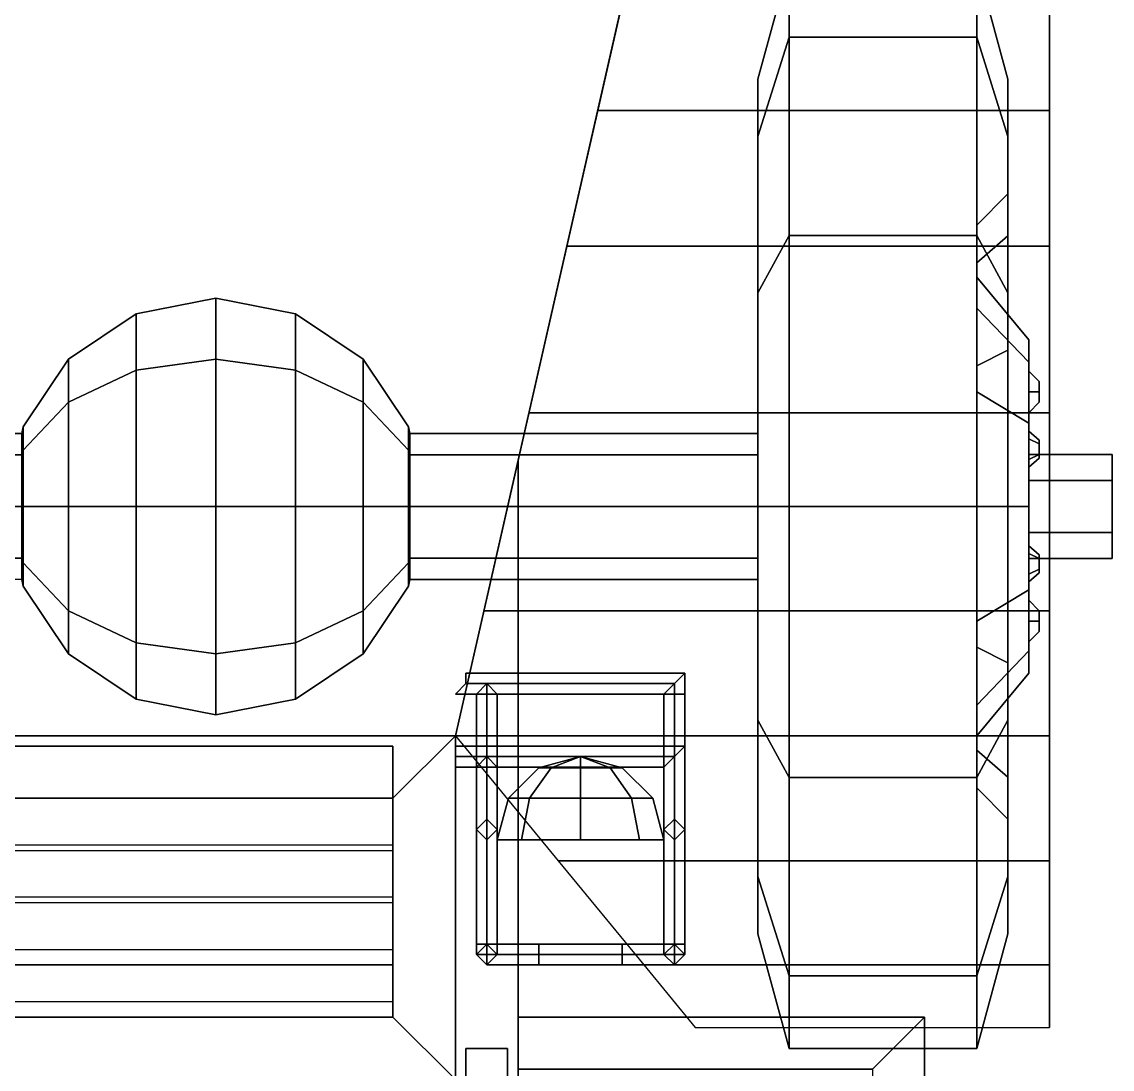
# Model space of a CAD drawing. Header units: millimetres. Extents: x -1.1 to 1.1, y -3.2 to 10.1.
# Drawn here: x 0.014 to 1.06, y -2.63 to -1.625 of the extents above; entities that cross this region are included whole.
import ezdxf

# ---------------------------------------------------------------- set-up
doc = ezdxf.new("R2010")
doc.units = ezdxf.units.MM
for name, color, linetype in [('fenders', 6, 'Continuous'), ('roller', 6, 'Continuous'), ('wheels', 2, 'Continuous'), ('winch', 5, 'Continuous')]:
    doc.layers.add(name, color=color, linetype=linetype)

msp = doc.modelspace()

# ---------------------------------------------------------------- linework, layer by layer
for points in [[(0.8505, -0.46, 0.86), (0.7755, -0.79, 1.5459), (0.43, -2.31, 1.37), (0.6982, -1.13, 0.86)], [(0.43, -2.31, 1.37), (0.7755, -0.79, 1.5459), (-0.7755, -0.79, 1.5459), (-0.43, -2.31, 1.37)], [(0.43, -2.31, 1.37), (0.43, -2.31, 0.54), (0.6982, -1.13, 0.54), (0.6982, -1.13, 0.86)], [(0.1235, -1.9052, 0.49), (0.2, -1.89, 0.49), (0.2, -1.9486, 0.3486), (0.1235, -1.9593, 0.3593)], [(0.1235, -1.9593, 0.6207), (0.2, -1.9486, 0.6314), (0.2, -1.89, 0.49), (0.1235, -1.9052, 0.49)], [(0.2, -1.89, 0.49), (0.2765, -1.9052, 0.49), (0.2765, -1.9593, 0.3593), (0.2, -1.9486, 0.3486)], [(0.2, -1.9486, 0.6314), (0.2765, -1.9593, 0.6207), (0.2765, -1.9052, 0.49), (0.2, -1.89, 0.49)], [(0.0586, -1.9486, 0.49), (0.1235, -1.9052, 0.49), (0.1235, -1.9593, 0.3593), (0.0586, -1.99, 0.39)], [(0.0586, -1.99, 0.59), (0.1235, -1.9593, 0.6207), (0.1235, -1.9052, 0.49), (0.0586, -1.9486, 0.49)], [(0.2765, -1.9052, 0.49), (0.3414, -1.9486, 0.49), (0.3414, -1.99, 0.39), (0.2765, -1.9593, 0.3593)], [(0.2765, -1.9593, 0.6207), (0.3414, -1.99, 0.59), (0.3414, -1.9486, 0.49), (0.2765, -1.9052, 0.49)], [(0.0152, -2.0135, 0.49), (0.0586, -1.9486, 0.49), (0.0586, -1.99, 0.39), (0.0152, -2.0359, 0.4359)], [(0.0152, -2.0359, 0.5441), (0.0586, -1.99, 0.59), (0.0586, -1.9486, 0.49), (0.0152, -2.0135, 0.49)], [(0.1235, -1.9593, 0.3593), (0.2, -1.9486, 0.3486), (0.2, -2.09, 0.29), (0.1235, -2.09, 0.3052)], [(0.1235, -2.09, 0.6748), (0.2, -2.09, 0.69), (0.2, -1.9486, 0.6314), (0.1235, -1.9593, 0.6207)], [(0.2, -1.9486, 0.3486), (0.2765, -1.9593, 0.3593), (0.2765, -2.09, 0.3052), (0.2, -2.09, 0.29)], [(0.2, -2.09, 0.69), (0.2765, -2.09, 0.6748), (0.2765, -1.9593, 0.6207), (0.2, -1.9486, 0.6314)], [(0.3414, -1.9486, 0.49), (0.3848, -2.0135, 0.49), (0.3848, -2.0359, 0.4359), (0.3414, -1.99, 0.39)], [(0.3414, -1.99, 0.59), (0.3848, -2.0359, 0.5441), (0.3848, -2.0135, 0.49), (0.3414, -1.9486, 0.49)], [(0.0586, -1.99, 0.39), (0.1235, -1.9593, 0.3593), (0.1235, -2.09, 0.3052), (0.0586, -2.09, 0.3486)], [(0.0586, -2.09, 0.6314), (0.1235, -2.09, 0.6748), (0.1235, -1.9593, 0.6207), (0.0586, -1.99, 0.59)], [(0.2765, -1.9593, 0.3593), (0.3414, -1.99, 0.39), (0.3414, -2.09, 0.3486), (0.2765, -2.09, 0.3052)], [(0.2765, -2.09, 0.6748), (0.3414, -2.09, 0.6314), (0.3414, -1.99, 0.59), (0.2765, -1.9593, 0.6207)], [(0.0152, -2.0359, 0.4359), (0.0586, -1.99, 0.39), (0.0586, -2.09, 0.3486), (0.0152, -2.09, 0.4135)], [(0.0152, -2.09, 0.5665), (0.0586, -2.09, 0.6314), (0.0586, -1.99, 0.59), (0.0152, -2.0359, 0.5441)], [(0.3414, -1.99, 0.39), (0.3848, -2.0359, 0.4359), (0.3848, -2.09, 0.4135), (0.3414, -2.09, 0.3486)], [(0.3414, -2.09, 0.6314), (0.3848, -2.09, 0.5665), (0.3848, -2.0359, 0.5441), (0.3414, -1.99, 0.59)], [(0.0139, -2.0405, 0.5395), (0.0152, -2.0359, 0.5441), (0.0152, -2.0135, 0.49), (0.0139, -2.02, 0.49)], [(0.0139, -2.02, 0.49), (0.0152, -2.0135, 0.49), (0.0152, -2.0359, 0.4359), (0.0139, -2.0405, 0.4405)], [(0.3861, -2.02, 0.49), (0.3848, -2.0135, 0.49), (0.3848, -2.0359, 0.5441), (0.3861, -2.0405, 0.5395)], [(0.3861, -2.0405, 0.4405), (0.3848, -2.0359, 0.4359), (0.3848, -2.0135, 0.49), (0.3861, -2.02, 0.49)], [(0.0139, -2.0405, 0.5395), (0.0139, -2.02, 0.49), (-0.72, -2.02, 0.49), (-0.72, -2.0405, 0.5395)], [(0.0139, -2.02, 0.49), (0.0139, -2.0405, 0.4405), (-0.72, -2.0405, 0.4405), (-0.72, -2.02, 0.49)], [(0.72, -2.0405, 0.5395), (0.72, -2.02, 0.49), (0.3861, -2.02, 0.49), (0.3861, -2.0405, 0.5395)], [(0.72, -2.02, 0.49), (0.72, -2.0405, 0.4405), (0.3861, -2.0405, 0.4405), (0.3861, -2.02, 0.49)], [(0.0139, -2.09, 0.56), (0.0152, -2.09, 0.5665), (0.0152, -2.0359, 0.5441), (0.0139, -2.0405, 0.5395)], [(0.0139, -2.0405, 0.4405), (0.0152, -2.0359, 0.4359), (0.0152, -2.09, 0.4135), (0.0139, -2.09, 0.42)], [(0.3861, -2.0405, 0.5395), (0.3848, -2.0359, 0.5441), (0.3848, -2.09, 0.5665), (0.3861, -2.09, 0.56)], [(0.3861, -2.09, 0.42), (0.3848, -2.09, 0.4135), (0.3848, -2.0359, 0.4359), (0.3861, -2.0405, 0.4405)], [(0.0139, -2.09, 0.56), (0.0139, -2.0405, 0.5395), (-0.72, -2.0405, 0.5395), (-0.72, -2.09, 0.56)], [(0.0139, -2.0405, 0.4405), (0.0139, -2.09, 0.42), (-0.72, -2.09, 0.42), (-0.72, -2.0405, 0.4405)], [(0.72, -2.09, 0.56), (0.72, -2.0405, 0.5395), (0.3861, -2.0405, 0.5395), (0.3861, -2.09, 0.56)], [(0.72, -2.0405, 0.4405), (0.72, -2.09, 0.42), (0.3861, -2.09, 0.42), (0.3861, -2.0405, 0.4405)], [(0.0139, -2.1395, 0.5395), (0.0139, -2.09, 0.56), (-0.72, -2.09, 0.56), (-0.72, -2.1395, 0.5395)], [(0.0139, -2.09, 0.42), (0.0139, -2.1395, 0.4405), (-0.72, -2.1395, 0.4405), (-0.72, -2.09, 0.42)], [(0.0139, -2.09, 0.42), (0.0152, -2.09, 0.4135), (0.0152, -2.1441, 0.4359), (0.0139, -2.1395, 0.4405)], [(0.0139, -2.1395, 0.5395), (0.0152, -2.1441, 0.5441), (0.0152, -2.09, 0.5665), (0.0139, -2.09, 0.56)], [(0.0152, -2.09, 0.4135), (0.0586, -2.09, 0.3486), (0.0586, -2.19, 0.39), (0.0152, -2.1441, 0.4359)], [(0.0152, -2.1441, 0.5441), (0.0586, -2.19, 0.59), (0.0586, -2.09, 0.6314), (0.0152, -2.09, 0.5665)], [(0.0586, -2.09, 0.3486), (0.1235, -2.09, 0.3052), (0.1235, -2.2207, 0.3593), (0.0586, -2.19, 0.39)], [(0.0586, -2.19, 0.59), (0.1235, -2.2207, 0.6207), (0.1235, -2.09, 0.6748), (0.0586, -2.09, 0.6314)], [(0.1235, -2.09, 0.3052), (0.2, -2.09, 0.29), (0.2, -2.2314, 0.3486), (0.1235, -2.2207, 0.3593)], [(0.1235, -2.2207, 0.6207), (0.2, -2.2314, 0.6314), (0.2, -2.09, 0.69), (0.1235, -2.09, 0.6748)], [(0.2, -2.09, 0.29), (0.2765, -2.09, 0.3052), (0.2765, -2.2207, 0.3593), (0.2, -2.2314, 0.3486)], [(0.2, -2.2314, 0.6314), (0.2765, -2.2207, 0.6207), (0.2765, -2.09, 0.6748), (0.2, -2.09, 0.69)], [(0.2765, -2.09, 0.3052), (0.3414, -2.09, 0.3486), (0.3414, -2.19, 0.39), (0.2765, -2.2207, 0.3593)], [(0.2765, -2.2207, 0.6207), (0.3414, -2.19, 0.59), (0.3414, -2.09, 0.6314), (0.2765, -2.09, 0.6748)], [(0.3414, -2.09, 0.3486), (0.3848, -2.09, 0.4135), (0.3848, -2.1441, 0.4359), (0.3414, -2.19, 0.39)], [(0.3414, -2.19, 0.59), (0.3848, -2.1441, 0.5441), (0.3848, -2.09, 0.5665), (0.3414, -2.09, 0.6314)], [(0.3861, -2.1395, 0.4405), (0.3848, -2.1441, 0.4359), (0.3848, -2.09, 0.4135), (0.3861, -2.09, 0.42)], [(0.3861, -2.09, 0.56), (0.3848, -2.09, 0.5665), (0.3848, -2.1441, 0.5441), (0.3861, -2.1395, 0.5395)], [(0.72, -2.1395, 0.5395), (0.72, -2.09, 0.56), (0.3861, -2.09, 0.56), (0.3861, -2.1395, 0.5395)], [(0.72, -2.09, 0.42), (0.72, -2.1395, 0.4405), (0.3861, -2.1395, 0.4405), (0.3861, -2.09, 0.42)], [(0.0139, -2.1395, 0.4405), (0.0139, -2.16, 0.49), (-0.72, -2.16, 0.49), (-0.72, -2.1395, 0.4405)], [(0.0139, -2.1395, 0.4405), (0.0152, -2.1441, 0.4359), (0.0152, -2.1665, 0.49), (0.0139, -2.16, 0.49)], [(0.0139, -2.16, 0.49), (0.0152, -2.1665, 0.49), (0.0152, -2.1441, 0.5441), (0.0139, -2.1395, 0.5395)], [(0.0152, -2.1441, 0.4359), (0.0586, -2.19, 0.39), (0.0586, -2.2314, 0.49), (0.0152, -2.1665, 0.49)], [(0.0152, -2.1665, 0.49), (0.0586, -2.2314, 0.49), (0.0586, -2.19, 0.59), (0.0152, -2.1441, 0.5441)], [(0.3414, -2.19, 0.39), (0.3848, -2.1441, 0.4359), (0.3848, -2.1665, 0.49), (0.3414, -2.2314, 0.49)], [(0.3414, -2.2314, 0.49), (0.3848, -2.1665, 0.49), (0.3848, -2.1441, 0.5441), (0.3414, -2.19, 0.59)], [(0.3861, -2.16, 0.49), (0.3848, -2.1665, 0.49), (0.3848, -2.1441, 0.4359), (0.3861, -2.1395, 0.4405)], [(0.3861, -2.1395, 0.5395), (0.3848, -2.1441, 0.5441), (0.3848, -2.1665, 0.49), (0.3861, -2.16, 0.49)], [(0.72, -2.16, 0.49), (0.72, -2.1395, 0.5395), (0.3861, -2.1395, 0.5395), (0.3861, -2.16, 0.49)], [(0.72, -2.1395, 0.4405), (0.72, -2.16, 0.49), (0.3861, -2.16, 0.49), (0.3861, -2.1395, 0.4405)], [(0.0586, -2.19, 0.39), (0.1235, -2.2207, 0.3593), (0.1235, -2.2748, 0.49), (0.0586, -2.2314, 0.49)], [(0.0586, -2.2314, 0.49), (0.1235, -2.2748, 0.49), (0.1235, -2.2207, 0.6207), (0.0586, -2.19, 0.59)], [(0.2765, -2.2207, 0.3593), (0.3414, -2.19, 0.39), (0.3414, -2.2314, 0.49), (0.2765, -2.2748, 0.49)], [(0.2765, -2.2748, 0.49), (0.3414, -2.2314, 0.49), (0.3414, -2.19, 0.59), (0.2765, -2.2207, 0.6207)], [(0.1235, -2.2207, 0.3593), (0.2, -2.2314, 0.3486), (0.2, -2.29, 0.49), (0.1235, -2.2748, 0.49)], [(0.1235, -2.2748, 0.49), (0.2, -2.29, 0.49), (0.2, -2.2314, 0.6314), (0.1235, -2.2207, 0.6207)], [(0.2, -2.2314, 0.3486), (0.2765, -2.2207, 0.3593), (0.2765, -2.2748, 0.49), (0.2, -2.29, 0.49)], [(0.2, -2.29, 0.49), (0.2765, -2.2748, 0.49), (0.2765, -2.2207, 0.6207), (0.2, -2.2314, 0.6314)], [(0.44, -2.26, 1.23), (0.44, -2.25, 1.24), (0.65, -2.25, 1.24), (0.64, -2.26, 1.23)], [(0.44, -2.25, 1.24), (0.44, -2.26, 1.25), (0.64, -2.26, 1.25), (0.65, -2.25, 1.24)], [(0.64, -2.27, 1.25), (0.65, -2.27, 1.24), (0.65, -2.25, 1.24), (0.64, -2.26, 1.25)], [(0.65, -2.27, 1.24), (0.64, -2.27, 1.23), (0.64, -2.26, 1.23), (0.65, -2.25, 1.24)], [(0.44, -2.26, 1.25), (0.43, -2.27, 1.24), (0.63, -2.27, 1.24), (0.64, -2.26, 1.25)], [(0.43, -2.27, 1.24), (0.44, -2.26, 1.23), (0.64, -2.26, 1.23), (0.63, -2.27, 1.24)], [(0.46, -2.27, 1.23), (0.45, -2.27, 1.24), (0.45, -2.27, 1.24), (0.46, -2.26, 1.23)], [(0.45, -2.27, 1.24), (0.46, -2.27, 1.25), (0.46, -2.26, 1.25), (0.45, -2.27, 1.24)], [(0.46, -2.27, 1.25), (0.47, -2.27, 1.24), (0.47, -2.27, 1.24), (0.46, -2.26, 1.25)], [(0.47, -2.27, 1.24), (0.46, -2.27, 1.23), (0.46, -2.26, 1.23), (0.47, -2.27, 1.24)], [(0.64, -2.27, 1.23), (0.63, -2.27, 1.24), (0.63, -2.27, 1.24), (0.64, -2.26, 1.23)], [(0.63, -2.27, 1.24), (0.64, -2.27, 1.25), (0.64, -2.26, 1.25), (0.63, -2.27, 1.24)], [(0.46, -2.51, 1.38), (0.45, -2.51, 1.39), (0.45, -2.27, 1.24), (0.46, -2.27, 1.23)], [(0.45, -2.51, 1.39), (0.46, -2.51, 1.4), (0.46, -2.27, 1.25), (0.45, -2.27, 1.24)], [(0.46, -2.51, 1.4), (0.47, -2.51, 1.39), (0.47, -2.27, 1.24), (0.46, -2.27, 1.25)], [(0.47, -2.51, 1.39), (0.46, -2.51, 1.38), (0.46, -2.27, 1.23), (0.47, -2.27, 1.24)], [(0.64, -2.51, 1.38), (0.63, -2.51, 1.39), (0.63, -2.27, 1.24), (0.64, -2.27, 1.23)], [(0.63, -2.51, 1.39), (0.64, -2.51, 1.4), (0.64, -2.27, 1.25), (0.63, -2.27, 1.24)], [(0.64, -2.51, 1.4), (0.65, -2.51, 1.39), (0.65, -2.27, 1.24), (0.64, -2.27, 1.25)], [(0.65, -2.51, 1.39), (0.64, -2.51, 1.38), (0.64, -2.27, 1.23), (0.65, -2.27, 1.24)], [(0.37, -2.37, 1.25), (0.43, -2.31, 1.37), (-0.43, -2.31, 1.37), (-0.37, -2.37, 1.25)], [(0.43, -2.31, 0.54), (0.43, -2.64, 0.71), (-0.43, -2.64, 0.71), (-0.43, -2.31, 0.54)], [(0.43, -2.64, 0.71), (0.43, -2.31, 1.37), (0.37, -2.37, 1.25), (0.37, -2.58, 0.83)], [(0.43, -2.31, 0.54), (0.43, -2.31, 0.54), (0.43, -2.31, 1.37), (0.43, -2.64, 0.71)], [(0.37, -2.53, 0.83), (0.37, -2.32, 1.25), (-0.37, -2.32, 1.25), (-0.37, -2.53, 0.83)], [(0.37, -2.32, 1.25), (0.37, -2.37, 1.25), (-0.37, -2.37, 1.25), (-0.37, -2.32, 1.25)], [(0.37, -2.42, 1.15), (0.37, -2.32, 1.25), (-0.37, -2.32, 1.25), (-0.37, -2.42, 1.15)], [(0.37, -2.58, 0.83), (0.37, -2.37, 1.25), (0.37, -2.32, 1.25), (0.37, -2.53, 0.83)], [(0.64, -2.33, 1.22), (0.65, -2.32, 1.21), (0.43, -2.32, 1.21), (0.43, -2.33, 1.22)], [(0.65, -2.32, 1.21), (0.64, -2.33, 1.2), (0.43, -2.33, 1.2), (0.43, -2.32, 1.21)], [(0.64, -2.33, 1.2), (0.65, -2.32, 1.21), (0.65, -2.4, 1.21), (0.64, -2.41, 1.2)], [(0.65, -2.32, 1.21), (0.64, -2.33, 1.22), (0.64, -2.39, 1.22), (0.65, -2.4, 1.21)], [(0.64, -2.33, 1.2), (0.63, -2.34, 1.21), (0.43, -2.34, 1.21), (0.43, -2.33, 1.2)], [(0.63, -2.34, 1.21), (0.64, -2.33, 1.22), (0.43, -2.33, 1.22), (0.43, -2.34, 1.21)], [(0.46, -2.33, 1.22), (0.45, -2.34, 1.21), (0.45, -2.4, 1.21), (0.46, -2.39, 1.22)], [(0.45, -2.34, 1.21), (0.46, -2.33, 1.2), (0.46, -2.41, 1.2), (0.45, -2.4, 1.21)], [(0.46, -2.33, 1.2), (0.47, -2.34, 1.21), (0.47, -2.4, 1.21), (0.46, -2.41, 1.2)], [(0.47, -2.34, 1.21), (0.46, -2.33, 1.22), (0.46, -2.39, 1.22), (0.47, -2.4, 1.21)], [(0.55, -2.33, 1.3), (0.51, -2.3407, 1.3), (0.5217, -2.3407, 1.3283), (0.55, -2.33, 1.3)], [(0.55, -2.33, 1.3), (0.5217, -2.3407, 1.2717), (0.51, -2.3407, 1.3), (0.55, -2.33, 1.3)], [(0.55, -2.33, 1.3), (0.5217, -2.3407, 1.3283), (0.55, -2.3407, 1.34), (0.55, -2.33, 1.3)], [(0.55, -2.33, 1.3), (0.55, -2.3407, 1.26), (0.5217, -2.3407, 1.2717), (0.55, -2.33, 1.3)], [(0.55, -2.33, 1.3), (0.55, -2.3407, 1.34), (0.5783, -2.3407, 1.3283), (0.55, -2.33, 1.3)], [(0.55, -2.33, 1.3), (0.5783, -2.3407, 1.3283), (0.59, -2.3407, 1.3), (0.55, -2.33, 1.3)], [(0.55, -2.33, 1.3), (0.59, -2.3407, 1.3), (0.5783, -2.3407, 1.2717), (0.55, -2.33, 1.3)], [(0.55, -2.33, 1.3), (0.5783, -2.3407, 1.2717), (0.55, -2.3407, 1.26), (0.55, -2.33, 1.3)], [(0.64, -2.33, 1.22), (0.63, -2.34, 1.21), (0.63, -2.4, 1.21), (0.64, -2.39, 1.22)], [(0.63, -2.34, 1.21), (0.64, -2.33, 1.2), (0.64, -2.41, 1.2), (0.63, -2.4, 1.21)], [(0.51, -2.3407, 1.3), (0.4807, -2.37, 1.3), (0.501, -2.37, 1.349), (0.5217, -2.3407, 1.3283)], [(0.5217, -2.3407, 1.2717), (0.501, -2.37, 1.251), (0.4807, -2.37, 1.3), (0.51, -2.3407, 1.3)], [(0.5217, -2.3407, 1.3283), (0.501, -2.37, 1.349), (0.55, -2.37, 1.3693), (0.55, -2.3407, 1.34)], [(0.55, -2.3407, 1.26), (0.55, -2.37, 1.2307), (0.501, -2.37, 1.251), (0.5217, -2.3407, 1.2717)], [(0.55, -2.3407, 1.34), (0.55, -2.37, 1.3693), (0.599, -2.37, 1.349), (0.5783, -2.3407, 1.3283)], [(0.5783, -2.3407, 1.2717), (0.599, -2.37, 1.251), (0.55, -2.37, 1.2307), (0.55, -2.3407, 1.26)], [(0.5783, -2.3407, 1.3283), (0.599, -2.37, 1.349), (0.6193, -2.37, 1.3), (0.59, -2.3407, 1.3)], [(0.59, -2.3407, 1.3), (0.6193, -2.37, 1.3), (0.599, -2.37, 1.251), (0.5783, -2.3407, 1.2717)], [(0.37, -2.47, 1.05), (0.37, -2.37, 1.15), (-0.37, -2.37, 1.15), (-0.37, -2.47, 1.05)], [(0.4807, -2.37, 1.3), (0.47, -2.41, 1.3), (0.4934, -2.41, 1.3566), (0.501, -2.37, 1.349)], [(0.501, -2.37, 1.251), (0.4934, -2.41, 1.2434), (0.47, -2.41, 1.3), (0.4807, -2.37, 1.3)], [(0.501, -2.37, 1.349), (0.4934, -2.41, 1.3566), (0.55, -2.41, 1.38), (0.55, -2.37, 1.3693)], [(0.55, -2.37, 1.2307), (0.55, -2.41, 1.22), (0.4934, -2.41, 1.2434), (0.501, -2.37, 1.251)], [(0.55, -2.37, 1.3693), (0.55, -2.41, 1.38), (0.6066, -2.41, 1.3566), (0.599, -2.37, 1.349)], [(0.599, -2.37, 1.251), (0.6066, -2.41, 1.2434), (0.55, -2.41, 1.22), (0.55, -2.37, 1.2307)], [(0.599, -2.37, 1.349), (0.6066, -2.41, 1.3566), (0.63, -2.41, 1.3), (0.6193, -2.37, 1.3)], [(0.6193, -2.37, 1.3), (0.63, -2.41, 1.3), (0.6066, -2.41, 1.2434), (0.599, -2.37, 1.251)], [(0.46, -2.39, 1.22), (0.45, -2.4, 1.21), (0.45, -2.52, 1.36), (0.46, -2.51, 1.36)], [(0.47, -2.4, 1.21), (0.46, -2.39, 1.22), (0.46, -2.51, 1.36), (0.47, -2.52, 1.36)], [(0.64, -2.39, 1.22), (0.63, -2.4, 1.21), (0.63, -2.52, 1.36), (0.64, -2.51, 1.36)], [(0.65, -2.4, 1.21), (0.64, -2.39, 1.22), (0.64, -2.51, 1.36), (0.65, -2.52, 1.36)], [(0.45, -2.4, 1.21), (0.46, -2.41, 1.2), (0.46, -2.53, 1.36), (0.45, -2.52, 1.36)], [(0.46, -2.41, 1.2), (0.47, -2.4, 1.21), (0.47, -2.52, 1.36), (0.46, -2.53, 1.36)], [(0.63, -2.4, 1.21), (0.64, -2.41, 1.2), (0.64, -2.53, 1.36), (0.63, -2.52, 1.36)], [(0.64, -2.41, 1.2), (0.65, -2.4, 1.21), (0.65, -2.52, 1.36), (0.64, -2.53, 1.36)], [(0.37, -2.515, 0.96), (0.37, -2.415, 1.06), (-0.37, -2.415, 1.06), (-0.37, -2.515, 0.96)], [(0.63, -2.41, 1.3), (0.6066, -2.41, 1.3566), (0.47, -2.41, 1.3), (0.4934, -2.41, 1.2434)], [(0.6066, -2.41, 1.3566), (0.55, -2.41, 1.38), (0.4934, -2.41, 1.3566), (0.47, -2.41, 1.3)], [(0.6066, -2.41, 1.2434), (0.63, -2.41, 1.3), (0.4934, -2.41, 1.2434), (0.55, -2.41, 1.22)], [(0.37, -2.565, 0.86), (0.37, -2.465, 0.96), (-0.37, -2.465, 0.96), (-0.37, -2.565, 0.86)], [(0.46, -2.51, 1.36), (0.45, -2.52, 1.36), (0.45, -2.52, 1.4), (0.46, -2.51, 1.4)], [(0.46, -2.51, 1.4), (0.45, -2.52, 1.4), (0.51, -2.52, 1.45), (0.51, -2.51, 1.44)], [(0.46, -2.51, 1.38), (0.45, -2.52, 1.39), (0.45, -2.51, 1.39), (0.46, -2.51, 1.38)], [(0.45, -2.52, 1.39), (0.46, -2.51, 1.4), (0.46, -2.51, 1.4), (0.45, -2.51, 1.39)], [(0.47, -2.52, 1.36), (0.46, -2.51, 1.36), (0.46, -2.51, 1.4), (0.47, -2.52, 1.4)], [(0.47, -2.52, 1.4), (0.46, -2.51, 1.4), (0.51, -2.51, 1.44), (0.51, -2.52, 1.43)], [(0.46, -2.51, 1.4), (0.47, -2.52, 1.39), (0.47, -2.51, 1.39), (0.46, -2.51, 1.4)], [(0.47, -2.52, 1.39), (0.46, -2.51, 1.38), (0.46, -2.51, 1.38), (0.47, -2.51, 1.39)], [(0.59, -2.52, 1.45), (0.59, -2.51, 1.44), (0.51, -2.51, 1.44), (0.51, -2.52, 1.45)], [(0.59, -2.51, 1.44), (0.59, -2.52, 1.43), (0.51, -2.52, 1.43), (0.51, -2.51, 1.44)], [(0.65, -2.52, 1.4), (0.64, -2.51, 1.4), (0.59, -2.51, 1.44), (0.59, -2.52, 1.45)], [(0.64, -2.51, 1.4), (0.63, -2.52, 1.4), (0.59, -2.52, 1.43), (0.59, -2.51, 1.44)], [(0.64, -2.51, 1.36), (0.63, -2.52, 1.36), (0.63, -2.52, 1.4), (0.64, -2.51, 1.4)], [(0.64, -2.51, 1.38), (0.63, -2.52, 1.39), (0.63, -2.51, 1.39), (0.64, -2.51, 1.38)], [(0.63, -2.52, 1.39), (0.64, -2.51, 1.4), (0.64, -2.51, 1.4), (0.63, -2.51, 1.39)], [(0.65, -2.52, 1.36), (0.64, -2.51, 1.36), (0.64, -2.51, 1.4), (0.65, -2.52, 1.4)], [(0.64, -2.51, 1.4), (0.65, -2.52, 1.39), (0.65, -2.51, 1.39), (0.64, -2.51, 1.4)], [(0.65, -2.52, 1.39), (0.64, -2.51, 1.38), (0.64, -2.51, 1.38), (0.65, -2.51, 1.39)], [(0.45, -2.52, 1.36), (0.46, -2.53, 1.36), (0.46, -2.53, 1.4), (0.45, -2.52, 1.4)], [(0.45, -2.52, 1.4), (0.46, -2.53, 1.4), (0.51, -2.53, 1.44), (0.51, -2.52, 1.45)], [(0.46, -2.53, 1.36), (0.47, -2.52, 1.36), (0.47, -2.52, 1.4), (0.46, -2.53, 1.4)], [(0.46, -2.53, 1.4), (0.47, -2.52, 1.4), (0.51, -2.52, 1.43), (0.51, -2.53, 1.44)], [(0.59, -2.53, 1.44), (0.59, -2.52, 1.45), (0.51, -2.52, 1.45), (0.51, -2.53, 1.44)], [(0.59, -2.52, 1.43), (0.59, -2.53, 1.44), (0.51, -2.53, 1.44), (0.51, -2.52, 1.43)], [(0.64, -2.53, 1.4), (0.65, -2.52, 1.4), (0.59, -2.52, 1.45), (0.59, -2.53, 1.44)], [(0.63, -2.52, 1.4), (0.64, -2.53, 1.4), (0.59, -2.53, 1.44), (0.59, -2.52, 1.43)], [(0.63, -2.52, 1.36), (0.64, -2.53, 1.36), (0.64, -2.53, 1.4), (0.63, -2.52, 1.4)], [(0.64, -2.53, 1.36), (0.65, -2.52, 1.36), (0.65, -2.52, 1.4), (0.64, -2.53, 1.4)], [(0.37, -2.58, 0.83), (0.37, -2.53, 0.83), (-0.37, -2.53, 0.83), (-0.37, -2.58, 0.83)], [(0.43, -2.64, 0.71), (0.37, -2.58, 0.83), (-0.37, -2.58, 0.83), (-0.43, -2.64, 0.71)]]:
    msp.add_3dface(points)
at = {"layer": 'fenders'}
for points in [[(1, -1.71, 1.11), (1, -1.13, 0.64), (0.6982, -1.13, 0.64), (0.5664, -1.71, 1.11)], [(1, -1.75, 1.08), (1, -1.13, 0.57), (1, -1.13, 0.64), (1, -1.71, 1.11)], [(1, -1.84, 1.18), (1, -1.71, 1.11), (0.5664, -1.71, 1.11), (0.5368, -1.84, 1.18)], [(1, -1.85, 1.13), (1, -1.75, 1.08), (1, -1.71, 1.11), (1, -1.84, 1.18)], [(1, -2, 1.22), (1, -1.84, 1.18), (0.5368, -1.84, 1.18), (0.5005, -2, 1.22)], [(1, -2, 1.17), (1, -1.85, 1.13), (1, -1.84, 1.18), (1, -2, 1.22)], [(1, -2.19, 1.22), (1, -2, 1.22), (0.5005, -2, 1.22), (0.4573, -2.19, 1.22)], [(1, -2.19, 1.17), (1, -2, 1.17), (1, -2, 1.22), (1, -2.19, 1.22)], [(1, -2.31, 1.19), (1, -2.19, 1.22), (0.4573, -2.19, 1.22), (0.43, -2.31, 1.19)], [(1, -2.31, 1.14), (1, -2.19, 1.17), (1, -2.19, 1.22), (1, -2.31, 1.19)], [(1, -2.43, 1.14), (1, -2.31, 1.19), (0.43, -2.31, 1.19), (0.5286, -2.43, 1.14)], [(1, -2.4, 1.1), (1, -2.31, 1.14), (1, -2.31, 1.19), (1, -2.43, 1.14)], [(1, -2.5, 1.03), (1, -2.4, 1.1), (1, -2.43, 1.14), (1, -2.53, 1.07)], [(1, -2.53, 1.07), (1, -2.43, 1.14), (0.5286, -2.43, 1.14), (0.6107, -2.53, 1.07)], [(1, -2.57, 0.98), (1, -2.5, 1.03), (1, -2.53, 1.07), (1, -2.59, 1.02)], [(1, -2.59, 1.02), (1, -2.53, 1.07), (0.6107, -2.53, 1.07), (0.66, -2.59, 1.02)]]:
    msp.add_3dface(points, dxfattribs=at)
at = {"layer": 'roller'}
for points in [[(0.49, -2.046, 0.78), (0.49, -2.76, 0.78), (0.43, -2.76, 0.78), (0.43, -2.31, 0.78)], [(0.43, -2.31, 0.93), (0.43, -2.89, 0.93), (0.49, -2.89, 0.93), (0.49, -2.046, 0.93)], [(0.49, -2.89, 0.93), (0.49, -2.76, 0.78), (0.49, -2.046, 0.78), (0.49, -2.046, 0.93)], [(0.43, -2.31, 0.78), (0.43, -2.76, 0.78), (0.43, -2.89, 0.93), (0.43, -2.31, 0.93)], [(0.44, -2.61, 0.93), (0.44, -2.74, 0.93), (0.44, -2.77, 0.96), (0.44, -2.66, 0.96)], [(0.48, -2.66, 0.96), (0.48, -2.61, 0.93), (0.44, -2.61, 0.93), (0.44, -2.66, 0.96)], [(0.48, -2.61, 0.93), (0.48, -2.74, 0.93), (0.44, -2.74, 0.93), (0.44, -2.61, 0.93)], [(0.48, -2.77, 0.96), (0.48, -2.74, 0.93), (0.48, -2.61, 0.93), (0.48, -2.66, 0.96)]]:
    msp.add_3dface(points, dxfattribs=at)
at = {"layer": 'wheels'}
for points in [[(0.75, -1.57, 0.49), (0.75, -1.6397, 0.23), (0.72, -1.7349, 0.285), (0.72, -1.68, 0.49)], [(0.75, -1.6397, 0.75), (0.75, -1.57, 0.49), (0.72, -1.68, 0.49), (0.72, -1.7349, 0.695)], [(0.75, -1.6397, 0.23), (0.75, -1.57, 0.49), (0.93, -1.57, 0.49), (0.93, -1.6397, 0.23)], [(0.75, -1.57, 0.49), (0.75, -1.6397, 0.75), (0.93, -1.6397, 0.75), (0.93, -1.57, 0.49)], [(0.93, -1.6397, 0.23), (0.93, -1.57, 0.49), (0.96, -1.68, 0.49), (0.96, -1.7349, 0.285)], [(0.93, -1.57, 0.49), (0.93, -1.6397, 0.75), (0.96, -1.7349, 0.695), (0.96, -1.68, 0.49)], [(0.75, -1.83, 0.9403), (0.75, -1.6397, 0.75), (0.72, -1.7349, 0.695), (0.72, -1.885, 0.8451)], [(0.75, -1.6397, 0.23), (0.75, -1.83, 0.0397), (0.72, -1.885, 0.1349), (0.72, -1.7349, 0.285)], [(0.75, -1.6397, 0.75), (0.75, -1.83, 0.9403), (0.93, -1.83, 0.9403), (0.93, -1.6397, 0.75)], [(0.75, -1.83, 0.0397), (0.75, -1.6397, 0.23), (0.93, -1.6397, 0.23), (0.93, -1.83, 0.0397)], [(0.93, -1.6397, 0.75), (0.93, -1.83, 0.9403), (0.96, -1.885, 0.8451), (0.96, -1.7349, 0.695)], [(0.93, -1.83, 0.0397), (0.93, -1.6397, 0.23), (0.96, -1.7349, 0.285), (0.96, -1.885, 0.1349)], [(0.72, -1.68, 0.49), (0.72, -2.09, 0.08), (0.72, -2.295, 0.1349), (0.72, -1.7349, 0.695)], [(0.72, -1.7349, 0.285), (0.72, -1.885, 0.1349), (0.72, -2.09, 0.08), (0.72, -1.68, 0.49)], [(0.96, -1.7349, 0.285), (0.96, -1.68, 0.49), (0.96, -1.79, 0.49), (0.96, -1.8302, 0.34)], [(0.96, -1.68, 0.49), (0.96, -1.7349, 0.695), (0.96, -1.8302, 0.64), (0.96, -1.79, 0.49)], [(0.72, -1.7349, 0.695), (0.72, -2.295, 0.1349), (0.72, -2.4451, 0.285), (0.72, -1.885, 0.8451)], [(0.96, -1.885, 0.1349), (0.96, -1.7349, 0.285), (0.96, -1.8302, 0.34), (0.96, -1.94, 0.2302)], [(0.96, -1.7349, 0.695), (0.96, -1.885, 0.8451), (0.96, -1.94, 0.7498), (0.96, -1.8302, 0.64)], [(0.96, -1.79, 0.49), (0.96, -1.8302, 0.64), (0.93, -1.8562, 0.625), (0.93, -1.82, 0.49)], [(0.96, -1.8302, 0.34), (0.96, -1.79, 0.49), (0.93, -1.82, 0.49), (0.93, -1.8562, 0.355)], [(0.93, -1.82, 0.49), (0.93, -1.8562, 0.625), (0.93, -1.8995, 0.6), (0.93, -1.87, 0.49)], [(0.93, -1.8562, 0.355), (0.93, -1.82, 0.49), (0.93, -1.87, 0.49), (0.93, -1.8995, 0.38)], [(0.75, -2.09, 1.01), (0.75, -1.83, 0.9403), (0.72, -1.885, 0.8451), (0.72, -2.09, 0.9)], [(0.75, -1.83, 0.0397), (0.75, -2.09, -0.03), (0.72, -2.09, 0.08), (0.72, -1.885, 0.1349)], [(0.75, -1.83, 0.9403), (0.75, -2.09, 1.01), (0.93, -2.09, 1.01), (0.93, -1.83, 0.9403)], [(0.75, -2.09, -0.03), (0.75, -1.83, 0.0397), (0.93, -1.83, 0.0397), (0.93, -2.09, -0.03)], [(0.93, -1.83, 0.9403), (0.93, -2.09, 1.01), (0.96, -2.09, 0.9), (0.96, -1.885, 0.8451)], [(0.93, -2.09, -0.03), (0.93, -1.83, 0.0397), (0.96, -1.885, 0.1349), (0.96, -2.09, 0.08)], [(0.96, -1.94, 0.2302), (0.96, -1.8302, 0.34), (0.93, -1.8562, 0.355), (0.93, -1.955, 0.2562)], [(0.96, -1.8302, 0.64), (0.96, -1.94, 0.7498), (0.93, -1.955, 0.7238), (0.93, -1.8562, 0.625)], [(0.93, -1.955, 0.2562), (0.93, -1.8562, 0.355), (0.93, -1.8995, 0.38), (0.93, -1.98, 0.2995)], [(0.93, -1.8562, 0.625), (0.93, -1.955, 0.7238), (0.93, -1.98, 0.6805), (0.93, -1.8995, 0.6)], [(0.93, -1.87, 0.49), (0.93, -1.8995, 0.6), (0.98, -1.9514, 0.57), (0.98, -1.93, 0.49)], [(0.93, -1.8995, 0.38), (0.93, -1.87, 0.49), (0.98, -1.93, 0.49), (0.98, -1.9514, 0.41)], [(0.72, -1.885, 0.8451), (0.72, -2.4451, 0.285), (0.72, -2.5, 0.49), (0.72, -2.09, 0.9)], [(0.96, -1.885, 0.8451), (0.96, -2.09, 0.9), (0.96, -2.09, 0.79), (0.96, -1.94, 0.7498)], [(0.96, -2.09, 0.08), (0.96, -1.885, 0.1349), (0.96, -1.94, 0.2302), (0.96, -2.09, 0.19)], [(0.93, -1.98, 0.2995), (0.93, -1.8995, 0.38), (0.98, -1.9514, 0.41), (0.98, -2.01, 0.3514)], [(0.93, -1.8995, 0.6), (0.93, -1.98, 0.6805), (0.98, -2.01, 0.6286), (0.98, -1.9514, 0.57)], [(0.98, -1.93, 0.49), (0.98, -1.9514, 0.57), (0.98, -1.96, 0.49), (0.98, -1.93, 0.49)], [(0.98, -1.9514, 0.41), (0.98, -1.93, 0.49), (0.98, -1.96, 0.49), (0.98, -2.025, 0.3774)], [(0.96, -1.94, 0.7498), (0.96, -2.09, 0.79), (0.93, -2.09, 0.76), (0.93, -1.955, 0.7238)], [(0.96, -2.09, 0.19), (0.96, -1.94, 0.2302), (0.93, -1.955, 0.2562), (0.93, -2.09, 0.22)], [(0.93, -1.955, 0.7238), (0.93, -2.09, 0.76), (0.93, -2.09, 0.71), (0.93, -1.98, 0.6805)], [(0.93, -2.09, 0.22), (0.93, -1.955, 0.2562), (0.93, -1.98, 0.2995), (0.93, -2.09, 0.27)], [(0.98, -1.9514, 0.57), (0.98, -2.01, 0.6286), (0.98, -2.025, 0.6026), (0.98, -1.96, 0.49)], [(0.98, -2.01, 0.3514), (0.98, -1.9514, 0.41), (0.98, -2.025, 0.3774), (0.98, -2.01, 0.3514)], [(0.98, -1.96, 0.49), (0.98, -2.025, 0.6026), (0.98, -2.0177, 0.5753), (0.98, -1.98, 0.51)], [(0.98, -2.025, 0.3774), (0.98, -1.96, 0.49), (0.98, -1.98, 0.47), (0.98, -2.0177, 0.4047)], [(0.98, -1.96, 0.49), (0.98, -1.98, 0.51), (0.99, -1.98, 0.5), (0.99, -1.97, 0.49)], [(0.98, -1.98, 0.47), (0.98, -1.96, 0.49), (0.99, -1.97, 0.49), (0.99, -1.98, 0.48)], [(0.99, -1.98, 0.48), (0.99, -1.97, 0.49), (0.99, -1.98, 0.5), (0.99, -1.99, 0.49)], [(0.93, -2.09, 0.27), (0.93, -1.98, 0.2995), (0.98, -2.01, 0.3514), (0.98, -2.09, 0.33)], [(0.93, -1.98, 0.6805), (0.93, -2.09, 0.71), (0.98, -2.09, 0.65), (0.98, -2.01, 0.6286)], [(0.98, -1.98, 0.51), (0.98, -2.0177, 0.5753), (0.98, -2.045, 0.5679), (0.98, -2, 0.49)], [(0.98, -2.0177, 0.4047), (0.98, -1.98, 0.47), (0.98, -2, 0.49), (0.98, -2.045, 0.4121)], [(0.98, -2, 0.49), (0.98, -1.98, 0.51), (0.98, -2.04, 0.49)], [(0.98, -1.98, 0.51), (0.98, -2, 0.49), (0.99, -1.99, 0.49), (0.99, -1.98, 0.5)], [(0.98, -2, 0.49), (0.98, -1.98, 0.47), (0.99, -1.98, 0.48), (0.99, -1.99, 0.49)], [(0.98, -2, 0.49), (0.98, -2.045, 0.5679), (0.98, -2.065, 0.5333), (0.98, -2.04, 0.49)], [(0.98, -2.045, 0.4121), (0.98, -2, 0.49), (0.98, -2.04, 0.49), (0.98, -2.065, 0.4467)], [(0.98, -2.01, 0.6286), (0.98, -2.09, 0.65), (0.98, -2.025, 0.6026), (0.98, -2.01, 0.6286)], [(0.98, -2.09, 0.33), (0.98, -2.01, 0.3514), (0.98, -2.025, 0.3774), (0.98, -2.155, 0.3774)], [(0.98, -2.045, 0.4121), (0.98, -2.0177, 0.4047), (0.98, -2.065, 0.4467)], [(0.98, -2.025, 0.3774), (0.98, -2.0177, 0.4047), (0.99, -2.0263, 0.3997), (0.99, -2.03, 0.3861)], [(0.98, -2.0177, 0.4047), (0.98, -2.045, 0.4121), (0.99, -2.04, 0.4034), (0.99, -2.0263, 0.3997)], [(0.98, -2.045, 0.5679), (0.98, -2.0177, 0.5753), (0.99, -2.0263, 0.5803), (0.99, -2.04, 0.5766)], [(0.98, -2.0177, 0.5753), (0.98, -2.025, 0.6026), (0.99, -2.03, 0.5939), (0.99, -2.0263, 0.5803)], [(0.98, -2.09, 0.65), (0.98, -2.17, 0.6286), (0.98, -2.155, 0.6026), (0.98, -2.025, 0.6026)], [(0.98, -2.025, 0.6026), (0.98, -2.155, 0.6026), (0.98, -2.1277, 0.5953), (0.98, -2.0523, 0.5953)], [(0.98, -2.155, 0.3774), (0.98, -2.025, 0.3774), (0.98, -2.0523, 0.3847), (0.98, -2.1277, 0.3847)], [(0.98, -2.0523, 0.3847), (0.98, -2.025, 0.3774), (0.99, -2.03, 0.3861), (0.99, -2.0437, 0.3897)], [(0.98, -2.025, 0.6026), (0.98, -2.0523, 0.5953), (0.99, -2.0437, 0.5903), (0.99, -2.03, 0.5939)], [(0.99, -2.0437, 0.3897), (0.99, -2.03, 0.3861), (0.99, -2.0263, 0.3997), (0.99, -2.04, 0.4034)], [(0.99, -2.0263, 0.5803), (0.99, -2.03, 0.5939), (0.99, -2.0437, 0.5903), (0.99, -2.04, 0.5766)], [(0.98, -2.045, 0.4121), (0.98, -2.0523, 0.3847), (0.99, -2.0437, 0.3897), (0.99, -2.04, 0.4034)], [(0.98, -2.0523, 0.5953), (0.98, -2.045, 0.5679), (0.99, -2.04, 0.5766), (0.99, -2.0437, 0.5903)], [(0.98, -2.04, 0.49), (0.98, -2.065, 0.5333), (1.06, -2.065, 0.5333), (1.06, -2.04, 0.49)], [(0.98, -2.065, 0.4467), (0.98, -2.04, 0.49), (1.06, -2.04, 0.49), (1.06, -2.065, 0.4467)], [(0.98, -2.0523, 0.5953), (0.98, -2.1277, 0.5953), (0.98, -2.135, 0.5679), (0.98, -2.045, 0.5679)], [(0.98, -2.045, 0.5679), (0.98, -2.135, 0.5679), (0.98, -2.115, 0.5333), (0.98, -2.065, 0.5333)], [(0.98, -2.045, 0.5679), (0.98, -2.0523, 0.5953), (0.98, -2.065, 0.5333)], [(0.98, -2.135, 0.4121), (0.98, -2.045, 0.4121), (0.98, -2.065, 0.4467), (0.98, -2.115, 0.4467)], [(0.98, -2.1277, 0.3847), (0.98, -2.0523, 0.3847), (0.98, -2.045, 0.4121), (0.98, -2.135, 0.4121)], [(1.06, -2.14, 0.49), (1.06, -2.04, 0.49), (1.06, -2.065, 0.5333), (1.06, -2.115, 0.5333)], [(1.06, -2.115, 0.4467), (1.06, -2.065, 0.4467), (1.06, -2.04, 0.49), (1.06, -2.14, 0.49)], [(0.98, -2.065, 0.5333), (0.98, -2.115, 0.5333), (1.06, -2.115, 0.5333), (1.06, -2.065, 0.5333)], [(0.98, -2.115, 0.4467), (0.98, -2.065, 0.4467), (1.06, -2.065, 0.4467), (1.06, -2.115, 0.4467)], [(0.75, -2.35, 0.9403), (0.75, -2.09, 1.01), (0.72, -2.09, 0.9), (0.72, -2.295, 0.8451)], [(0.72, -2.09, 0.9), (0.72, -2.5, 0.49), (0.72, -2.4451, 0.695), (0.72, -2.295, 0.8451)], [(0.75, -2.09, -0.03), (0.75, -2.35, 0.0397), (0.72, -2.295, 0.1349), (0.72, -2.09, 0.08)], [(0.75, -2.09, 1.01), (0.75, -2.35, 0.9403), (0.93, -2.35, 0.9403), (0.93, -2.09, 1.01)], [(0.75, -2.35, 0.0397), (0.75, -2.09, -0.03), (0.93, -2.09, -0.03), (0.93, -2.35, 0.0397)], [(0.93, -2.09, 1.01), (0.93, -2.35, 0.9403), (0.96, -2.295, 0.8451), (0.96, -2.09, 0.9)], [(0.93, -2.2, 0.2995), (0.93, -2.09, 0.27), (0.98, -2.09, 0.33), (0.98, -2.17, 0.3514)], [(0.93, -2.09, 0.76), (0.93, -2.225, 0.7238), (0.93, -2.2, 0.6805), (0.93, -2.09, 0.71)], [(0.93, -2.09, 0.71), (0.93, -2.2, 0.6805), (0.98, -2.17, 0.6286), (0.98, -2.09, 0.65)], [(0.96, -2.09, 0.79), (0.96, -2.24, 0.7498), (0.93, -2.225, 0.7238), (0.93, -2.09, 0.76)], [(0.93, -2.35, 0.0397), (0.93, -2.09, -0.03), (0.96, -2.09, 0.08), (0.96, -2.295, 0.1349)], [(0.93, -2.225, 0.2562), (0.93, -2.09, 0.22), (0.93, -2.09, 0.27), (0.93, -2.2, 0.2995)], [(0.96, -2.24, 0.2302), (0.96, -2.09, 0.19), (0.93, -2.09, 0.22), (0.93, -2.225, 0.2562)], [(0.96, -2.09, 0.9), (0.96, -2.295, 0.8451), (0.96, -2.24, 0.7498), (0.96, -2.09, 0.79)], [(0.96, -2.295, 0.1349), (0.96, -2.09, 0.08), (0.96, -2.09, 0.19), (0.96, -2.24, 0.2302)], [(0.98, -2.17, 0.3514), (0.98, -2.09, 0.33), (0.98, -2.155, 0.3774), (0.98, -2.17, 0.3514)], [(0.98, -2.18, 0.49), (0.98, -2.135, 0.4121), (0.98, -2.115, 0.4467), (0.98, -2.14, 0.49)], [(0.98, -2.135, 0.4121), (0.98, -2.1277, 0.3847), (0.98, -2.115, 0.4467)], [(0.98, -2.135, 0.5679), (0.98, -2.18, 0.49), (0.98, -2.14, 0.49), (0.98, -2.115, 0.5333)], [(0.98, -2.135, 0.5679), (0.98, -2.1623, 0.5753), (0.98, -2.115, 0.5333)], [(0.98, -2.115, 0.5333), (0.98, -2.14, 0.49), (1.06, -2.14, 0.49), (1.06, -2.115, 0.5333)], [(0.98, -2.14, 0.49), (0.98, -2.115, 0.4467), (1.06, -2.115, 0.4467), (1.06, -2.14, 0.49)], [(0.98, -2.155, 0.3774), (0.98, -2.1277, 0.3847), (0.99, -2.1363, 0.3897), (0.99, -2.15, 0.3861)], [(0.98, -2.1277, 0.3847), (0.98, -2.135, 0.4121), (0.99, -2.14, 0.4034), (0.99, -2.1363, 0.3897)], [(0.98, -2.135, 0.5679), (0.98, -2.1277, 0.5953), (0.99, -2.1363, 0.5903), (0.99, -2.14, 0.5766)], [(0.98, -2.1277, 0.5953), (0.98, -2.155, 0.6026), (0.99, -2.15, 0.5939), (0.99, -2.1363, 0.5903)], [(0.98, -2.2, 0.47), (0.98, -2.1623, 0.4047), (0.98, -2.135, 0.4121), (0.98, -2.18, 0.49)], [(0.98, -2.1623, 0.5753), (0.98, -2.2, 0.51), (0.98, -2.18, 0.49), (0.98, -2.135, 0.5679)], [(0.98, -2.135, 0.4121), (0.98, -2.1623, 0.4047), (0.99, -2.1537, 0.3997), (0.99, -2.14, 0.4034)], [(0.98, -2.1623, 0.5753), (0.98, -2.135, 0.5679), (0.99, -2.14, 0.5766), (0.99, -2.1537, 0.5803)], [(0.98, -2.18, 0.49), (0.98, -2.2, 0.47), (0.98, -2.14, 0.49)], [(0.99, -2.1537, 0.3997), (0.99, -2.15, 0.3861), (0.99, -2.1363, 0.3897), (0.99, -2.14, 0.4034)], [(0.99, -2.1363, 0.5903), (0.99, -2.15, 0.5939), (0.99, -2.1537, 0.5803), (0.99, -2.14, 0.5766)], [(0.98, -2.1623, 0.4047), (0.98, -2.155, 0.3774), (0.99, -2.15, 0.3861), (0.99, -2.1537, 0.3997)], [(0.98, -2.155, 0.6026), (0.98, -2.1623, 0.5753), (0.99, -2.1537, 0.5803), (0.99, -2.15, 0.5939)], [(0.98, -2.17, 0.6286), (0.98, -2.2286, 0.57), (0.98, -2.155, 0.6026), (0.98, -2.17, 0.6286)], [(0.98, -2.22, 0.49), (0.98, -2.155, 0.3774), (0.98, -2.1623, 0.4047), (0.98, -2.2, 0.47)], [(0.98, -2.2286, 0.41), (0.98, -2.17, 0.3514), (0.98, -2.155, 0.3774), (0.98, -2.22, 0.49)], [(0.98, -2.155, 0.6026), (0.98, -2.22, 0.49), (0.98, -2.2, 0.51), (0.98, -2.1623, 0.5753)], [(0.98, -2.2286, 0.57), (0.98, -2.25, 0.49), (0.98, -2.22, 0.49), (0.98, -2.155, 0.6026)], [(0.93, -2.2805, 0.38), (0.93, -2.2, 0.2995), (0.98, -2.17, 0.3514), (0.98, -2.2286, 0.41)], [(0.93, -2.2, 0.6805), (0.93, -2.2805, 0.6), (0.98, -2.2286, 0.57), (0.98, -2.17, 0.6286)], [(0.98, -2.18, 0.49), (0.98, -2.2, 0.51), (0.99, -2.2, 0.5), (0.99, -2.19, 0.49)], [(0.98, -2.2, 0.47), (0.98, -2.18, 0.49), (0.99, -2.19, 0.49), (0.99, -2.2, 0.48)], [(0.99, -2.2, 0.5), (0.99, -2.21, 0.49), (0.99, -2.2, 0.48), (0.99, -2.19, 0.49)], [(0.93, -2.3238, 0.355), (0.93, -2.225, 0.2562), (0.93, -2.2, 0.2995), (0.93, -2.2805, 0.38)], [(0.93, -2.225, 0.7238), (0.93, -2.3238, 0.625), (0.93, -2.2805, 0.6), (0.93, -2.2, 0.6805)], [(0.98, -2.2, 0.51), (0.98, -2.22, 0.49), (0.99, -2.21, 0.49), (0.99, -2.2, 0.5)], [(0.98, -2.22, 0.49), (0.98, -2.2, 0.47), (0.99, -2.2, 0.48), (0.99, -2.21, 0.49)], [(0.96, -2.3498, 0.34), (0.96, -2.24, 0.2302), (0.93, -2.225, 0.2562), (0.93, -2.3238, 0.355)], [(0.96, -2.24, 0.7498), (0.96, -2.3498, 0.64), (0.93, -2.3238, 0.625), (0.93, -2.225, 0.7238)], [(0.98, -2.25, 0.49), (0.98, -2.2286, 0.41), (0.98, -2.22, 0.49), (0.98, -2.25, 0.49)], [(0.93, -2.2805, 0.6), (0.93, -2.31, 0.49), (0.98, -2.25, 0.49), (0.98, -2.2286, 0.57)], [(0.93, -2.31, 0.49), (0.93, -2.2805, 0.38), (0.98, -2.2286, 0.41), (0.98, -2.25, 0.49)], [(0.96, -2.4451, 0.285), (0.96, -2.295, 0.1349), (0.96, -2.24, 0.2302), (0.96, -2.3498, 0.34)], [(0.96, -2.295, 0.8451), (0.96, -2.4451, 0.695), (0.96, -2.3498, 0.64), (0.96, -2.24, 0.7498)], [(0.93, -2.3238, 0.625), (0.93, -2.36, 0.49), (0.93, -2.31, 0.49), (0.93, -2.2805, 0.6)], [(0.93, -2.36, 0.49), (0.93, -2.3238, 0.355), (0.93, -2.2805, 0.38), (0.93, -2.31, 0.49)], [(0.75, -2.5403, 0.75), (0.75, -2.35, 0.9403), (0.72, -2.295, 0.8451), (0.72, -2.4451, 0.695)], [(0.75, -2.35, 0.0397), (0.75, -2.5403, 0.23), (0.72, -2.4451, 0.285), (0.72, -2.295, 0.1349)], [(0.93, -2.35, 0.9403), (0.93, -2.5403, 0.75), (0.96, -2.4451, 0.695), (0.96, -2.295, 0.8451)], [(0.93, -2.5403, 0.23), (0.93, -2.35, 0.0397), (0.96, -2.295, 0.1349), (0.96, -2.4451, 0.285)], [(0.96, -2.3498, 0.64), (0.96, -2.39, 0.49), (0.93, -2.36, 0.49), (0.93, -2.3238, 0.625)], [(0.96, -2.39, 0.49), (0.96, -2.3498, 0.34), (0.93, -2.3238, 0.355), (0.93, -2.36, 0.49)], [(0.75, -2.35, 0.9403), (0.75, -2.5403, 0.75), (0.93, -2.5403, 0.75), (0.93, -2.35, 0.9403)], [(0.75, -2.5403, 0.23), (0.75, -2.35, 0.0397), (0.93, -2.35, 0.0397), (0.93, -2.5403, 0.23)], [(0.96, -2.5, 0.49), (0.96, -2.4451, 0.285), (0.96, -2.3498, 0.34), (0.96, -2.39, 0.49)], [(0.96, -2.4451, 0.695), (0.96, -2.5, 0.49), (0.96, -2.39, 0.49), (0.96, -2.3498, 0.64)], [(0.75, -2.5403, 0.23), (0.75, -2.61, 0.49), (0.72, -2.5, 0.49), (0.72, -2.4451, 0.285)], [(0.75, -2.61, 0.49), (0.75, -2.5403, 0.75), (0.72, -2.4451, 0.695), (0.72, -2.5, 0.49)], [(0.93, -2.61, 0.49), (0.93, -2.5403, 0.23), (0.96, -2.4451, 0.285), (0.96, -2.5, 0.49)], [(0.93, -2.5403, 0.75), (0.93, -2.61, 0.49), (0.96, -2.5, 0.49), (0.96, -2.4451, 0.695)], [(0.75, -2.61, 0.49), (0.75, -2.5403, 0.23), (0.93, -2.5403, 0.23), (0.93, -2.61, 0.49)], [(0.75, -2.5403, 0.75), (0.75, -2.61, 0.49), (0.93, -2.61, 0.49), (0.93, -2.5403, 0.75)]]:
    msp.add_3dface(points, dxfattribs=at)
at = {"layer": 'winch'}
for points in [[(0.43, -2.31, 0.93), (0.43, -3.2, 0.93), (0.49, -3.2, 0.93), (0.49, -2.046, 0.93)], [(0.49, -3.2, 0.93), (0.49, -3.2, 0.79), (0.49, -2.046, 0.79), (0.49, -2.046, 0.93)], [(0.43, -2.31, 0.79), (0.43, -3.2, 0.79), (0.43, -3.2, 0.93), (0.43, -2.31, 0.93)], [(0.83, -2.63, 0.93), (0.88, -2.58, 0.93), (0.49, -2.58, 0.93), (0.49, -2.63, 0.93)], [(0.88, -2.58, 0.93), (0.88, -2.58, 0.79), (0.49, -2.58, 0.79), (0.49, -2.58, 0.93)], [(0.88, -2.58, 0.93), (0.83, -2.63, 0.93), (0.83, -2.97, 0.93), (0.88, -2.97, 0.93)], [(0.88, -2.97, 0.93), (0.88, -2.97, 0.79), (0.88, -2.58, 0.79), (0.88, -2.58, 0.93)], [(0.49, -2.63, 0.93), (0.49, -2.63, 0.79), (0.83, -2.63, 0.79), (0.83, -2.63, 0.93)]]:
    msp.add_3dface(points, dxfattribs=at)

doc.saveas('drawing.dxf')
